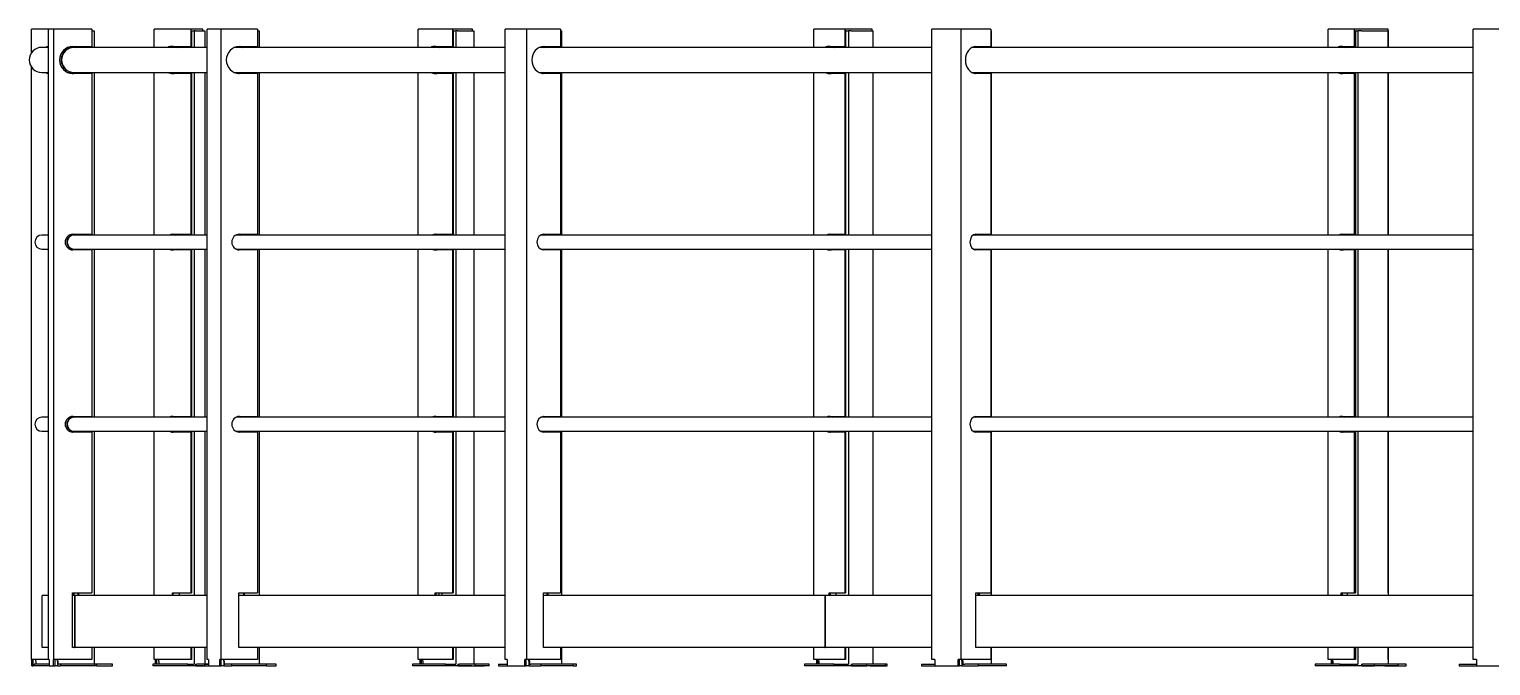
# Model space of a CAD drawing. Header units: millimetres. Extents: x 0 to 59400, y 0 to 42000.
# Drawn here: x 23939 to 26748, y 38547 to 39770 of the extents above; entities that cross this region are included whole.
import ezdxf

# ---------------------------------------------------------------- set-up
doc = ezdxf.new("R2010")
doc.units = ezdxf.units.MM
doc.header["$LTSCALE"] = 100
doc.layers.add('Visible', color=7, linetype='Continuous', lineweight=25)

msp = doc.modelspace()

# ---------------------------------------------------------------- linework, layer by layer
at = {"layer": 'Visible'}
for p, q in [((23975.88, 39770.38), (23942.98, 39770.38)), ((23942.98, 39725.08), (23942.98, 39770.38)), ((23986.31, 39770.38), (23975.88, 39770.38)), ((23975.88, 38559.38), (23975.88, 39770.38)), ((24058.82, 39770.38), (23986.31, 39770.38)), ((23986.31, 38559.38), (23986.31, 39770.38)), ((24058.82, 39770.38), (24058.82, 39737.38)), ((24058.82, 39767.38), (24063.21, 39767.38)), ((24063.21, 39767.38), (24063.21, 39735.53)), ((24249.59, 39770.38), (24178.96, 39770.38)), ((24178.96, 39735.53), (24178.96, 39770.38)), ((24272.36, 39770.38), (24249.59, 39770.38)), ((24249.59, 39770.38), (24249.59, 39737.38)), ((24250.35, 39767.38), (24250.35, 39737.38)), ((24250.85, 39767.38), (24250.35, 39767.38)), ((24250.85, 39767.38), (24255.69, 39767.38)), ((24255.69, 39767.38), (24255.69, 39735.53)), ((24257.97, 39767.38), (24255.69, 39767.38)), ((24257.97, 39767.38), (24273.66, 39767.38)), ((24272.36, 39767.38), (24272.36, 39770.38)), ((24273.66, 39767.38), (24275.93, 39767.38)), ((24275.93, 39767.38), (24275.93, 39735.53)), ((24307.48, 39770.38), (24280.69, 39770.38)), ((24280.69, 38559.38), (24280.69, 39770.38)), ((24377.17, 39770.38), (24307.48, 39770.38)), ((24307.48, 38559.38), (24307.48, 39770.38)), ((24377.17, 39770.38), (24377.17, 39737.38)), ((24377.17, 39767.38), (24380.46, 39767.38)), ((24380.46, 39767.38), (24380.46, 39735.53)), ((24752.12, 39770.38), (24686.13, 39770.38)), ((24686.13, 39735.53), (24686.13, 39770.38)), ((24790.61, 39770.38), (24752.12, 39770.38)), ((24752.12, 39770.38), (24752.12, 39737.38)), ((24753.4, 39767.38), (24753.4, 39737.38)), ((24754.26, 39767.38), (24753.4, 39767.38)), ((24754.26, 39767.38), (24758.78, 39767.38)), ((24758.78, 39767.38), (24758.78, 39735.53)), ((24762.63, 39767.38), (24758.78, 39767.38)), ((24762.63, 39767.38), (24789.14, 39767.38)), ((24789.14, 39767.38), (24792.99, 39767.38)), ((24790.61, 39767.38), (24790.61, 39770.38)), ((24792.99, 39767.38), (24792.99, 39735.53)), ((24895.39, 39770.38), (24853.17, 39770.38)), ((24853.17, 38559.38), (24853.17, 39770.38)), ((24959.86, 39770.38), (24895.39, 39770.38)), ((24895.39, 38559.38), (24895.39, 39770.38)), ((24959.86, 39770.38), (24959.86, 39737.38)), ((24959.86, 39767.38), (24961.93, 39767.38)), ((24961.93, 39767.38), (24961.93, 39735.53)), ((25506.06, 39770.38), (25446.98, 39770.38)), ((25446.98, 39735.53), (25446.98, 39770.38)), ((25558.93, 39770.38), (25506.06, 39770.38)), ((25506.06, 39770.38), (25506.06, 39737.38)), ((25507.82, 39767.38), (25507.82, 39737.38)), ((25509, 39767.38), (25507.82, 39767.38)), ((25509, 39767.38), (25513.04, 39767.38)), ((25513.04, 39767.38), (25513.04, 39735.53)), ((25518.33, 39767.38), (25513.04, 39767.38)), ((25518.33, 39767.38), (25554.75, 39767.38)), ((25554.75, 39767.38), (25560.04, 39767.38)), ((25558.93, 39767.38), (25558.93, 39770.38)), ((25560.04, 39767.38), (25560.04, 39735.53)), ((25729.76, 39770.38), (25673.57, 39770.38)), ((25673.57, 38559.38), (25673.57, 39770.38)), ((25786.79, 39770.38), (25729.76, 39770.38)), ((25729.76, 38559.38), (25729.76, 39770.38)), ((25786.79, 39770.38), (25786.79, 39737.38)), ((25786.79, 39767.38), (25787.57, 39767.38)), ((25787.57, 39767.38), (25787.57, 39735.53)), ((26485.38, 39770.38), (26435.26, 39770.38)), ((26435.26, 39735.53), (26435.26, 39770.38)), ((26550.81, 39770.38), (26485.38, 39770.38)), ((26485.38, 39770.38), (26485.38, 39737.38)), ((26487.56, 39767.38), (26487.56, 39737.38)), ((26489.02, 39767.38), (26487.56, 39767.38)), ((26489.02, 39767.38), (26492.45, 39767.38)), ((26492.45, 39767.38), (26492.45, 39735.53)), ((26498.99, 39767.38), (26492.45, 39767.38)), ((26498.99, 39767.38), (26544.07, 39767.38)), ((26544.07, 39767.38), (26550.61, 39767.38)), ((26550.61, 39767.38), (26550.61, 39735.53)), ((26550.81, 39737.38), (26550.81, 39770.38)), ((26781.81, 39770.38), (26713.58, 39770.38)), ((26713.58, 38559.38), (26713.58, 39770.38)), ((23975.88, 39735.53), (23962.87, 39735.53)), ((24024.12, 39735.53), (24013, 39735.53)), ((24020.83, 39735.53), (24018.27, 39737.02)), ((24018.54, 39737.06), (24021.17, 39735.53)), ((24022.57, 39737.38), (24058.82, 39737.38)), ((24280.69, 39735.53), (24024.98, 39735.53)), ((24029.76, 39735.53), (24026.57, 39737.38)), ((24026.92, 39737.38), (24030.1, 39735.53)), ((24214.28, 39737.38), (24249.59, 39737.38)), ((24220.35, 39737.38), (24223.45, 39735.53)), ((24249.59, 39737.38), (24250.35, 39737.38)), ((24853.17, 39735.53), (24333.13, 39735.53)), ((24342.33, 39737.38), (24377.17, 39737.38)), ((24347.74, 39735.53), (24344.69, 39737.38)), ((24345.58, 39737.38), (24348.64, 39735.53)), ((24719.13, 39737.38), (24752.12, 39737.38)), ((24725.76, 39737.38), (24728.65, 39735.53)), ((24726.05, 39737.19), (24726.05, 39735.53)), ((24752.12, 39737.38), (24753.4, 39737.38)), ((25673.57, 39735.53), (24919.12, 39735.53)), ((24923.16, 39735.53), (24923.16, 39736.88)), ((24927.63, 39737.38), (24959.86, 39737.38)), ((24931.09, 39735.53), (24928.26, 39737.38)), ((24929.67, 39737.38), (24932.5, 39735.53)), ((25476.52, 39737.38), (25506.06, 39737.38)), ((25483.48, 39737.38), (25486.07, 39735.53)), ((25506.06, 39737.38), (25507.82, 39737.38)), ((26713.58, 39735.53), (25750.75, 39735.53)), ((25759.66, 39735.53), (25757.21, 39737.34)), ((25758.28, 39737.38), (25786.79, 39737.38)), ((25759.03, 39737.38), (25761.54, 39735.53)), ((26460.32, 39737.38), (26485.38, 39737.38)), ((26467.37, 39737.38), (26469.57, 39735.53)), ((26485.38, 39737.38), (26487.56, 39737.38)), ((26550.61, 39737.38), (26550.81, 39737.38)), ((23942.98, 38559.38), (23942.98, 39697.68)), ((23962.87, 39687.23), (23975.88, 39687.23)), ((24013, 39687.23), (24024.12, 39687.23)), ((24058.82, 39685.38), (24022.57, 39685.38)), ((24024.98, 39687.23), (24280.69, 39687.23)), ((24058.82, 39685.38), (24058.82, 39376.38)), ((24063.21, 39687.23), (24063.21, 39374.83)), ((24178.96, 39374.83), (24178.96, 39687.23)), ((24207.45, 39687.23), (24207.45, 39686.59)), ((24249.59, 39685.38), (24214.28, 39685.38)), ((24249.59, 39685.38), (24249.59, 39376.38)), ((24250.35, 39685.38), (24249.59, 39685.38)), ((24250.35, 39685.38), (24250.35, 39376.38)), ((24255.69, 39687.23), (24255.69, 39374.83)), ((24275.93, 39687.23), (24275.93, 39374.83)), ((24333.13, 39687.23), (24853.17, 39687.23)), ((24377.17, 39685.38), (24342.33, 39685.38)), ((24377.17, 39685.38), (24377.17, 39376.38)), ((24380.46, 39687.23), (24380.46, 39374.83)), ((24686.13, 39374.83), (24686.13, 39687.23)), ((24752.12, 39685.38), (24719.13, 39685.38)), ((24726.05, 39687.23), (24726.05, 39686.42)), ((24752.12, 39685.38), (24752.12, 39376.38)), ((24753.4, 39685.38), (24752.12, 39685.38)), ((24753.4, 39685.38), (24753.4, 39376.38)), ((24758.78, 39687.23), (24758.78, 39374.83)), ((24792.99, 39687.23), (24792.99, 39374.83)), ((24919.12, 39687.23), (25673.57, 39687.23)), ((24923.16, 39685.88), (24923.16, 39687.23)), ((24959.86, 39685.38), (24927.63, 39685.38)), ((24959.86, 39685.38), (24959.86, 39376.38)), ((24961.93, 39687.23), (24961.93, 39374.83)), ((25446.98, 39374.83), (25446.98, 39687.23)), ((25506.06, 39685.38), (25476.52, 39685.38)), ((25506.06, 39685.38), (25506.06, 39376.38)), ((25507.82, 39685.38), (25506.06, 39685.38)), ((25507.82, 39685.38), (25507.82, 39376.38)), ((25513.04, 39687.23), (25513.04, 39374.83)), ((25560.04, 39687.23), (25560.04, 39374.83)), ((25750.75, 39687.23), (26713.58, 39687.23)), ((25786.79, 39685.38), (25758.28, 39685.38)), ((25786.79, 39685.38), (25786.79, 39376.38)), ((25787.57, 39687.23), (25787.57, 39374.83)), ((26435.26, 39374.83), (26435.26, 39687.23)), ((26485.38, 39685.38), (26460.32, 39685.38)), ((26485.38, 39685.38), (26485.38, 39376.38)), ((26487.56, 39685.38), (26485.38, 39685.38)), ((26487.56, 39685.38), (26487.56, 39376.38)), ((26492.45, 39687.23), (26492.45, 39374.83)), ((26550.61, 39687.23), (26550.61, 39374.83)), ((26550.81, 39685.38), (26550.61, 39685.38)), ((26550.81, 39376.38), (26550.81, 39685.38)), ((23975.88, 39374.83), (23962.87, 39374.83)), ((24024.12, 39374.83), (24015.97, 39374.83)), ((24017.38, 39374.83), (24016.76, 39375.19)), ((24016.96, 39375.28), (24017.73, 39374.83)), ((24022.57, 39376.38), (24058.82, 39376.38)), ((24026.31, 39374.83), (24023.65, 39376.38)), ((24023.99, 39376.38), (24026.66, 39374.83)), ((24280.69, 39374.83), (24024.98, 39374.83)), ((24214.28, 39376.38), (24249.59, 39376.38)), ((24217.5, 39376.38), (24220.09, 39374.83)), ((24249.59, 39376.38), (24250.35, 39376.38)), ((24853.17, 39374.83), (24335.99, 39374.83)), ((24344.44, 39374.83), (24341.88, 39376.37)), ((24342.33, 39376.38), (24377.17, 39376.38)), ((24342.77, 39376.38), (24345.33, 39374.83)), ((24719.13, 39376.38), (24752.12, 39376.38)), ((24723.09, 39376.38), (24725.52, 39374.83)), ((24752.12, 39376.38), (24753.4, 39376.38)), ((25673.57, 39374.83), (24921.76, 39374.83)), ((24923.16, 39374.83), (24923.16, 39375.5)), ((24928.03, 39374.83), (24925.86, 39376.25)), ((24927.08, 39376.37), (24929.44, 39374.83)), ((24927.63, 39376.38), (24959.86, 39376.38)), ((25476.52, 39376.38), (25506.06, 39376.38)), ((25481.09, 39376.38), (25483.26, 39374.83)), ((25506.06, 39376.38), (25507.82, 39376.38)), ((26713.58, 39374.83), (25753.09, 39374.83)), ((25756.96, 39374.83), (25755.46, 39375.94)), ((25756.88, 39376.27), (25758.83, 39374.83)), ((25758.28, 39376.38), (25786.79, 39376.38)), ((26460.32, 39376.38), (26485.38, 39376.38)), ((26465.34, 39376.38), (26467.18, 39374.83)), ((26485.38, 39376.38), (26487.56, 39376.38)), ((26550.61, 39376.38), (26550.81, 39376.38)), ((23962.87, 39347.93), (23975.88, 39347.93)), ((24015.97, 39347.93), (24024.12, 39347.93)), ((24058.82, 39346.38), (24022.57, 39346.38)), ((24024.98, 39347.93), (24280.69, 39347.93)), ((24058.82, 39346.38), (24058.82, 39026.38)), ((24063.21, 39347.93), (24063.21, 39024.83)), ((24178.96, 39024.83), (24178.96, 39347.93)), ((24249.59, 39346.38), (24214.28, 39346.38)), ((24249.59, 39346.38), (24249.59, 39026.38)), ((24250.35, 39346.38), (24249.59, 39346.38)), ((24250.35, 39346.38), (24250.35, 39026.38)), ((24255.69, 39347.93), (24255.69, 39024.83)), ((24275.93, 39347.93), (24275.93, 39024.83)), ((24335.99, 39347.93), (24853.17, 39347.93)), ((24377.17, 39346.38), (24342.33, 39346.38)), ((24377.17, 39346.38), (24377.17, 39026.38)), ((24380.46, 39347.93), (24380.46, 39024.83)), ((24686.13, 39024.83), (24686.13, 39347.93)), ((24752.12, 39346.38), (24719.13, 39346.38)), ((24752.12, 39346.38), (24752.12, 39026.38)), ((24753.4, 39346.38), (24752.12, 39346.38)), ((24753.4, 39346.38), (24753.4, 39026.38)), ((24758.78, 39347.93), (24758.78, 39024.83)), ((24792.99, 39347.93), (24792.99, 39024.83)), ((24921.76, 39347.93), (25673.57, 39347.93)), ((24923.16, 39347.26), (24923.16, 39347.93)), ((24959.86, 39346.38), (24927.63, 39346.38)), ((24959.86, 39346.38), (24959.86, 39026.38)), ((24961.93, 39347.93), (24961.93, 39024.83)), ((25446.98, 39024.83), (25446.98, 39347.93)), ((25506.06, 39346.38), (25476.52, 39346.38)), ((25506.06, 39346.38), (25506.06, 39026.38)), ((25507.82, 39346.38), (25506.06, 39346.38)), ((25507.82, 39346.38), (25507.82, 39026.38)), ((25513.04, 39347.93), (25513.04, 39024.83)), ((25560.04, 39347.93), (25560.04, 39024.83)), ((25753.09, 39347.93), (26713.58, 39347.93)), ((25786.79, 39346.38), (25758.28, 39346.38)), ((25786.79, 39346.38), (25786.79, 39026.38)), ((25787.57, 39347.93), (25787.57, 39024.83)), ((26435.26, 39024.83), (26435.26, 39347.93)), ((26485.38, 39346.38), (26460.32, 39346.38)), ((26485.38, 39346.38), (26485.38, 39026.38)), ((26487.56, 39346.38), (26485.38, 39346.38)), ((26487.56, 39346.38), (26487.56, 39026.38)), ((26492.45, 39347.93), (26492.45, 39024.83)), ((26550.61, 39347.93), (26550.61, 39024.83)), ((26550.81, 39346.38), (26550.61, 39346.38)), ((26550.81, 39026.38), (26550.81, 39346.38)), ((23975.88, 39024.83), (23962.87, 39024.83)), ((24024.12, 39024.83), (24015.97, 39024.83)), ((24017.38, 39024.83), (24016.76, 39025.19)), ((24016.96, 39025.28), (24017.73, 39024.83)), ((24022.57, 39026.38), (24058.82, 39026.38)), ((24026.31, 39024.83), (24023.65, 39026.38)), ((24023.99, 39026.38), (24026.66, 39024.83)), ((24280.69, 39024.83), (24024.98, 39024.83)), ((24214.28, 39026.38), (24249.59, 39026.38)), ((24217.5, 39026.38), (24220.09, 39024.83)), ((24249.59, 39026.38), (24250.35, 39026.38)), ((24853.17, 39024.83), (24335.99, 39024.83)), ((24344.44, 39024.83), (24341.88, 39026.37)), ((24342.33, 39026.38), (24377.17, 39026.38)), ((24342.77, 39026.38), (24345.33, 39024.83)), ((24719.13, 39026.38), (24752.12, 39026.38)), ((24723.09, 39026.38), (24725.52, 39024.83)), ((24752.12, 39026.38), (24753.4, 39026.38)), ((25673.57, 39024.83), (24921.76, 39024.83)), ((24923.16, 39024.83), (24923.16, 39025.5)), ((24928.03, 39024.83), (24925.86, 39026.25)), ((24927.08, 39026.37), (24929.44, 39024.83)), ((24927.63, 39026.38), (24959.86, 39026.38)), ((25476.52, 39026.38), (25506.06, 39026.38)), ((25481.09, 39026.38), (25483.26, 39024.83)), ((25506.06, 39026.38), (25507.82, 39026.38)), ((26713.58, 39024.83), (25753.09, 39024.83)), ((25756.96, 39024.83), (25755.46, 39025.94)), ((25756.88, 39026.27), (25758.83, 39024.83)), ((25758.28, 39026.38), (25786.79, 39026.38)), ((26460.32, 39026.38), (26485.38, 39026.38)), ((26465.34, 39026.38), (26467.18, 39024.83)), ((26485.38, 39026.38), (26487.56, 39026.38)), ((26550.61, 39026.38), (26550.81, 39026.38)), ((23962.87, 38997.93), (23975.88, 38997.93)), ((24015.97, 38997.93), (24024.12, 38997.93)), ((24058.82, 38996.38), (24022.57, 38996.38)), ((24024.98, 38997.93), (24280.69, 38997.93)), ((24058.82, 38996.38), (24058.82, 38687.38)), ((24063.21, 38997.93), (24063.21, 38682.38)), ((24178.96, 38682.38), (24178.96, 38997.93)), ((24249.59, 38996.38), (24214.28, 38996.38)), ((24249.59, 38996.38), (24249.59, 38687.38)), ((24250.35, 38996.38), (24249.59, 38996.38)), ((24250.35, 38996.38), (24250.35, 38687.38)), ((24255.69, 38997.93), (24255.69, 38682.38)), ((24275.93, 38997.93), (24275.93, 38682.38)), ((24335.99, 38997.93), (24853.17, 38997.93)), ((24377.17, 38996.38), (24342.33, 38996.38)), ((24377.17, 38996.38), (24377.17, 38687.38)), ((24380.46, 38997.93), (24380.46, 38682.38)), ((24686.13, 38682.38), (24686.13, 38997.93)), ((24752.12, 38996.38), (24719.13, 38996.38)), ((24752.12, 38996.38), (24752.12, 38687.38)), ((24753.4, 38996.38), (24752.12, 38996.38)), ((24753.4, 38996.38), (24753.4, 38687.38)), ((24758.78, 38997.93), (24758.78, 38682.38)), ((24792.99, 38997.93), (24792.99, 38682.38)), ((24921.76, 38997.93), (25673.57, 38997.93)), ((24923.16, 38997.26), (24923.16, 38997.93)), ((24959.86, 38996.38), (24927.63, 38996.38)), ((24959.86, 38996.38), (24959.86, 38687.38)), ((24961.93, 38997.93), (24961.93, 38682.38)), ((25446.98, 38682.38), (25446.98, 38997.93)), ((25506.06, 38996.38), (25476.52, 38996.38)), ((25506.06, 38996.38), (25506.06, 38687.38)), ((25507.82, 38996.38), (25506.06, 38996.38)), ((25507.82, 38996.38), (25507.82, 38687.38)), ((25513.04, 38997.93), (25513.04, 38682.38)), ((25560.04, 38997.93), (25560.04, 38682.38)), ((25753.09, 38997.93), (26713.58, 38997.93)), ((25786.79, 38996.38), (25758.28, 38996.38)), ((25786.79, 38996.38), (25786.79, 38687.38)), ((25787.57, 38997.93), (25787.57, 38682.38)), ((26435.26, 38682.38), (26435.26, 38997.93)), ((26485.38, 38996.38), (26460.32, 38996.38)), ((26485.38, 38996.38), (26485.38, 38687.38)), ((26487.56, 38996.38), (26485.38, 38996.38)), ((26487.56, 38996.38), (26487.56, 38687.38)), ((26492.45, 38997.93), (26492.45, 38682.38)), ((26550.61, 38997.93), (26550.61, 38682.38)), ((26550.81, 38996.38), (26550.61, 38996.38)), ((26550.81, 38687.38), (26550.81, 38996.38)), ((23975.88, 38682.38), (23963.37, 38682.38)), ((23963.37, 38582.38), (23963.37, 38682.38)), ((24022.07, 38582.38), (24022.07, 38687.38)), ((24022.07, 38687.38), (24058.82, 38687.38)), ((24026.02, 38682.38), (24022.07, 38682.38)), ((24024.13, 38682.38), (24024.13, 38687.38)), ((24024.48, 38687.38), (24024.48, 38682.38)), ((24026.02, 38682.38), (24026.02, 38582.38)), ((24026.18, 38682.38), (24026.02, 38682.38)), ((24026.18, 38682.38), (24026.18, 38582.38)), ((24280.69, 38682.38), (24026.18, 38682.38)), ((24033.06, 38682.38), (24033.06, 38687.38)), ((24033.41, 38687.38), (24033.41, 38682.38)), ((24213.79, 38682.38), (24213.79, 38687.38)), ((24213.79, 38687.38), (24249.59, 38687.38)), ((24214.55, 38687.38), (24214.55, 38682.38)), ((24226.67, 38687.38), (24226.67, 38682.38)), ((24249.59, 38687.38), (24250.35, 38687.38)), ((24341.85, 38582.38), (24341.85, 38687.38)), ((24341.85, 38687.38), (24377.17, 38687.38)), ((24853.17, 38682.38), (24341.85, 38682.38)), ((24350.92, 38682.38), (24350.92, 38687.38)), ((24351.82, 38687.38), (24351.82, 38682.38)), ((24718.68, 38682.38), (24718.68, 38687.38)), ((24718.68, 38687.38), (24752.12, 38687.38)), ((24719.96, 38687.38), (24719.96, 38682.38)), ((24726.05, 38687.38), (24726.05, 38682.38)), ((24731.66, 38687.38), (24731.66, 38682.38)), ((24752.12, 38687.38), (24753.4, 38687.38)), ((24927.19, 38582.38), (24927.19, 38687.38)), ((24927.19, 38687.38), (24959.86, 38687.38)), ((25467.86, 38682.38), (24927.19, 38682.38)), ((24934.03, 38682.38), (24934.03, 38687.38)), ((24935.44, 38687.38), (24935.44, 38682.38)), ((25467.86, 38682.38), (25467.86, 38582.38)), ((25468.61, 38682.38), (25467.86, 38682.38)), ((25468.61, 38682.38), (25468.61, 38582.38)), ((25673.57, 38682.38), (25468.61, 38682.38)), ((25476.12, 38682.38), (25476.12, 38687.38)), ((25476.12, 38687.38), (25506.06, 38687.38)), ((25477.88, 38687.38), (25477.88, 38682.38)), ((25488.76, 38687.38), (25488.76, 38682.38)), ((25506.06, 38687.38), (25507.82, 38687.38)), ((25757.89, 38582.38), (25757.89, 38687.38)), ((25757.89, 38687.38), (25786.79, 38687.38)), ((26713.58, 38682.38), (25757.89, 38682.38)), ((25762.26, 38682.38), (25762.26, 38687.38)), ((25764.14, 38687.38), (25764.14, 38682.38)), ((26459.98, 38682.38), (26459.98, 38687.38)), ((26459.98, 38687.38), (26485.38, 38687.38)), ((26462.16, 38687.38), (26462.16, 38682.38)), ((26471.85, 38687.38), (26471.85, 38682.38)), ((26485.38, 38687.38), (26487.56, 38687.38)), ((26550.61, 38687.38), (26550.81, 38687.38)), ((23975.88, 38582.38), (23963.37, 38582.38)), ((24023.19, 38582.38), (24022.07, 38582.38)), ((24026.02, 38582.38), (24023.19, 38582.38)), ((24026.02, 38582.38), (24026.18, 38582.38)), ((24280.69, 38582.38), (24026.18, 38582.38)), ((24058.82, 38582.38), (24058.82, 38559.38)), ((24063.21, 38582.38), (24063.21, 38550.38)), ((24178.96, 38559.38), (24178.96, 38582.38)), ((24249.59, 38582.38), (24249.59, 38559.38)), ((24250.35, 38582.38), (24250.35, 38559.38)), ((24255.69, 38582.38), (24255.69, 38550.38)), ((24275.93, 38582.38), (24275.93, 38550.39)), ((24342.92, 38582.38), (24341.85, 38582.38)), ((24853.17, 38582.38), (24342.92, 38582.38)), ((24377.17, 38582.38), (24377.17, 38559.38)), ((24380.46, 38582.38), (24380.46, 38550.38)), ((24686.13, 38559.38), (24686.13, 38582.38)), ((24752.12, 38582.38), (24752.12, 38559.38)), ((24753.4, 38582.38), (24753.4, 38559.38)), ((24758.78, 38582.38), (24758.78, 38550.38)), ((24792.99, 38582.38), (24792.99, 38550.39)), ((24928.18, 38582.38), (24927.19, 38582.38)), ((25467.86, 38582.38), (24928.18, 38582.38)), ((24959.86, 38582.38), (24959.86, 38559.38)), ((24961.93, 38582.38), (24961.93, 38550.38)), ((25446.98, 38559.38), (25446.98, 38582.38)), ((25467.86, 38582.38), (25468.61, 38582.38)), ((25673.57, 38582.38), (25468.61, 38582.38)), ((25506.06, 38582.38), (25506.06, 38559.38)), ((25507.82, 38582.38), (25507.82, 38559.38)), ((25513.04, 38582.38), (25513.04, 38550.38)), ((25560.04, 38582.38), (25560.04, 38550.39)), ((25758.76, 38582.38), (25757.89, 38582.38)), ((26713.58, 38582.38), (25758.76, 38582.38)), ((25786.79, 38582.38), (25786.79, 38559.38)), ((25787.57, 38582.38), (25787.57, 38550.38)), ((26435.26, 38559.38), (26435.26, 38582.38)), ((26485.38, 38582.38), (26485.38, 38559.38)), ((26487.56, 38582.38), (26487.56, 38559.38)), ((26492.45, 38582.38), (26492.45, 38550.38)), ((26550.61, 38582.38), (26550.61, 38550.39)), ((26550.81, 38559.38), (26550.81, 38582.38)), ((23951.96, 38559.38), (23942.98, 38559.38)), ((23943.61, 38547.38), (23943.61, 38559.38)), ((23943.61, 38547.38), (23946.6, 38547.38)), ((23946.6, 38547.38), (23946.6, 38559.38)), ((23948.03, 38547.38), (23946.6, 38547.38)), ((23976.92, 38550.38), (23948.03, 38550.38)), ((23948.03, 38550.38), (23948.03, 38547.38)), ((23976.92, 38547.38), (23948.03, 38547.38)), ((23951.31, 38556.38), (23951.31, 38559.38)), ((23951.31, 38556.38), (23951.31, 38550.38)), ((23975.88, 38559.38), (23951.96, 38559.38)), ((23976.92, 38559.38), (23975.88, 38559.38)), ((23976.92, 38559.38), (23976.92, 38547.38)), ((23976.92, 38547.38), (23985.27, 38547.38)), ((23986.31, 38559.38), (23985.27, 38559.38)), ((23985.27, 38547.38), (23985.27, 38559.38)), ((23985.27, 38547.38), (23988.25, 38547.38)), ((23995.25, 38559.38), (23986.31, 38559.38)), ((23988.25, 38547.38), (23988.25, 38559.38)), ((23993.33, 38547.38), (23988.25, 38547.38)), ((23993.33, 38556.38), (23993.33, 38559.38)), ((23993.33, 38556.38), (23993.33, 38547.38)), ((23993.33, 38547.38), (23994.38, 38547.38)), ((23993.68, 38556.38), (23993.68, 38559.38)), ((23993.68, 38556.38), (23993.68, 38550.38)), ((23993.68, 38550.38), (23994.38, 38550.38)), ((23999.13, 38550.38), (23994.38, 38550.38)), ((23994.38, 38547.38), (23999.13, 38547.38)), ((24058.82, 38559.38), (23995.25, 38559.38)), ((24068.66, 38550.38), (23999.13, 38550.38)), ((23999.13, 38550.38), (23999.13, 38547.38)), ((24068.66, 38547.38), (23999.13, 38547.38)), ((24063.21, 38550.39), (24065.14, 38550.39)), ((24098.92, 38550.39), (24065.14, 38550.39)), ((24068.66, 38547.38), (24068.66, 38550.38)), ((24068.66, 38547.39), (24098.92, 38547.39)), ((24098.92, 38547.39), (24098.92, 38550.39)), ((24243.8, 38550.38), (24176.08, 38550.38)), ((24176.08, 38550.38), (24176.08, 38547.38)), ((24243.8, 38547.38), (24176.08, 38547.38)), ((24187.67, 38559.38), (24178.96, 38559.38)), ((24181.24, 38550.38), (24181.24, 38559.38)), ((24184.14, 38550.38), (24184.14, 38559.38)), ((24249.59, 38559.38), (24187.67, 38559.38)), ((24187.97, 38556.38), (24187.97, 38559.38)), ((24187.97, 38556.38), (24187.97, 38550.38)), ((24243.8, 38550.38), (24255.69, 38550.38)), ((24243.8, 38547.38), (24243.8, 38550.38)), ((24257.97, 38547.38), (24243.8, 38547.38)), ((24250.35, 38559.38), (24249.59, 38559.38)), ((24257.97, 38550.39), (24257.97, 38547.39)), ((24257.97, 38550.39), (24260.87, 38550.39)), ((24257.97, 38547.39), (24257.97, 38547.38)), ((24257.97, 38547.39), (24260.87, 38547.39)), ((24270.75, 38547.38), (24257.97, 38547.38)), ((24283.37, 38550.39), (24260.87, 38550.39)), ((24260.87, 38547.39), (24275.82, 38547.39)), ((24270.75, 38547.39), (24270.75, 38547.38)), ((24273.66, 38547.38), (24270.75, 38547.38)), ((24273.66, 38547.39), (24273.66, 38547.38)), ((24273.66, 38547.38), (24275.82, 38547.38)), ((24275.82, 38550.38), (24283.37, 38550.38)), ((24275.82, 38550.38), (24275.82, 38547.38)), ((24275.82, 38547.38), (24283.37, 38547.38)), ((24283.37, 38559.38), (24280.69, 38559.38)), ((24283.37, 38559.38), (24283.37, 38547.38)), ((24283.37, 38547.38), (24304.8, 38547.38)), ((24307.48, 38559.38), (24304.8, 38559.38)), ((24304.8, 38547.38), (24304.8, 38559.38)), ((24304.8, 38547.38), (24307.67, 38547.38)), ((24316.07, 38559.38), (24307.48, 38559.38)), ((24307.67, 38547.38), (24307.67, 38559.38)), ((24312.74, 38547.38), (24307.67, 38547.38)), ((24312.74, 38556.38), (24312.74, 38559.38)), ((24312.74, 38556.38), (24312.74, 38547.38)), ((24312.74, 38547.38), (24315.42, 38547.38)), ((24313.63, 38556.38), (24313.63, 38559.38)), ((24313.63, 38556.38), (24313.63, 38550.38)), ((24313.63, 38550.38), (24315.42, 38550.38)), ((24327.62, 38550.38), (24315.42, 38550.38)), ((24315.42, 38547.38), (24327.62, 38547.38)), ((24377.17, 38559.38), (24316.07, 38559.38)), ((24394.45, 38550.38), (24327.62, 38550.38)), ((24327.62, 38550.38), (24327.62, 38547.38)), ((24394.45, 38547.38), (24327.62, 38547.38)), ((24380.46, 38550.39), (24380.64, 38550.39)), ((24413.1, 38550.39), (24380.64, 38550.39)), ((24394.45, 38547.38), (24394.45, 38550.38)), ((24394.45, 38547.39), (24413.1, 38547.39)), ((24413.1, 38547.39), (24413.1, 38550.39)), ((24738.68, 38550.38), (24675.4, 38550.38)), ((24675.4, 38550.38), (24675.4, 38547.38)), ((24738.68, 38547.38), (24675.4, 38547.38)), ((24694.27, 38559.38), (24686.13, 38559.38)), ((24689.98, 38550.38), (24689.98, 38559.38)), ((24692.69, 38550.38), (24692.69, 38559.38)), ((24752.12, 38559.38), (24694.27, 38559.38)), ((24695.5, 38556.38), (24695.5, 38559.38)), ((24695.5, 38556.38), (24695.5, 38550.38)), ((24738.68, 38550.38), (24758.78, 38550.38)), ((24738.68, 38547.38), (24738.68, 38550.38)), ((24762.63, 38547.38), (24738.68, 38547.38)), ((24753.4, 38559.38), (24752.12, 38559.38)), ((24762.63, 38550.39), (24762.63, 38547.39)), ((24762.63, 38550.39), (24765.34, 38550.39)), ((24762.63, 38547.39), (24762.63, 38547.38)), ((24762.63, 38547.39), (24765.34, 38547.39)), ((24786.43, 38547.38), (24762.63, 38547.38)), ((24796.07, 38550.39), (24765.34, 38550.39)), ((24765.34, 38547.39), (24796.07, 38547.39)), ((24786.43, 38547.39), (24786.43, 38547.38)), ((24789.14, 38547.38), (24786.43, 38547.38)), ((24789.14, 38547.39), (24789.14, 38547.38)), ((24789.14, 38547.38), (24813.09, 38547.38)), ((24822.59, 38550.39), (24796.07, 38550.39)), ((24796.07, 38547.39), (24796.07, 38550.39)), ((24822.59, 38547.39), (24796.07, 38547.39)), ((24813.09, 38547.38), (24813.09, 38547.39)), ((24822.59, 38547.39), (24822.59, 38550.39)), ((24840.54, 38550.38), (24857.39, 38550.38)), ((24840.54, 38550.38), (24840.54, 38547.38)), ((24840.54, 38547.38), (24857.39, 38547.38)), ((24857.39, 38559.38), (24853.17, 38559.38)), ((24857.39, 38559.38), (24857.39, 38547.38)), ((24857.39, 38547.38), (24891.17, 38547.38)), ((24895.39, 38559.38), (24891.17, 38559.38)), ((24891.17, 38547.38), (24891.17, 38559.38)), ((24891.17, 38547.38), (24893.82, 38547.38)), ((24893.82, 38547.38), (24893.82, 38559.38)), ((24898.7, 38547.38), (24893.82, 38547.38)), ((24903.34, 38559.38), (24895.39, 38559.38)), ((24898.7, 38556.38), (24898.7, 38559.38)), ((24898.7, 38556.38), (24898.7, 38547.38)), ((24898.7, 38547.38), (24902.93, 38547.38)), ((24900.11, 38556.38), (24900.11, 38559.38)), ((24900.11, 38556.38), (24900.11, 38550.38)), ((24900.11, 38550.38), (24902.93, 38550.38)), ((24922.16, 38550.38), (24902.93, 38550.38)), ((24902.93, 38547.38), (24922.16, 38547.38)), ((24959.86, 38559.38), (24903.34, 38559.38)), ((24983.98, 38550.38), (24922.16, 38550.38)), ((24922.16, 38550.38), (24922.16, 38547.38)), ((24983.98, 38547.38), (24922.16, 38547.38)), ((24990.39, 38550.39), (24961.93, 38550.39)), ((24983.98, 38547.38), (24983.98, 38550.38)), ((24983.98, 38547.39), (24990.39, 38547.39)), ((24990.39, 38547.39), (24990.39, 38550.39)), ((25485.43, 38550.38), (25428.78, 38550.38)), ((25428.78, 38550.38), (25428.78, 38547.38)), ((25485.43, 38547.38), (25428.78, 38547.38)), ((25454.26, 38559.38), (25446.98, 38559.38)), ((25452.27, 38550.38), (25452.27, 38559.38)), ((25506.06, 38559.38), (25454.26, 38559.38)), ((25454.7, 38550.38), (25454.7, 38559.38)), ((25456.39, 38556.38), (25456.39, 38559.38)), ((25456.39, 38556.38), (25456.39, 38550.38)), ((25485.43, 38550.38), (25513.04, 38550.38)), ((25485.43, 38547.38), (25485.43, 38550.38)), ((25518.33, 38547.38), (25485.43, 38547.38)), ((25507.82, 38559.38), (25506.06, 38559.38)), ((25518.33, 38550.39), (25518.33, 38547.39)), ((25518.33, 38550.39), (25520.76, 38550.39)), ((25518.33, 38547.39), (25518.33, 38547.38)), ((25518.33, 38547.39), (25520.76, 38547.39)), ((25552.32, 38547.38), (25518.33, 38547.38)), ((25548.27, 38550.39), (25520.76, 38550.39)), ((25520.76, 38547.39), (25548.27, 38547.39)), ((25584.69, 38550.39), (25548.27, 38550.39)), ((25548.27, 38547.39), (25548.27, 38550.39)), ((25584.69, 38547.39), (25548.27, 38547.39)), ((25552.32, 38547.39), (25552.32, 38547.38)), ((25554.75, 38547.38), (25552.32, 38547.38)), ((25554.75, 38547.39), (25554.75, 38547.38)), ((25554.75, 38547.38), (25587.65, 38547.38)), ((25584.69, 38547.39), (25584.69, 38550.39)), ((25587.65, 38550.38), (25584.69, 38550.38)), ((25587.65, 38547.38), (25587.65, 38550.38)), ((25653.6, 38550.38), (25679.19, 38550.38)), ((25653.6, 38550.38), (25653.6, 38547.38)), ((25653.6, 38547.38), (25679.19, 38547.38)), ((25679.19, 38559.38), (25673.57, 38559.38)), ((25679.19, 38559.38), (25679.19, 38547.38)), ((25679.19, 38547.38), (25724.15, 38547.38)), ((25729.76, 38559.38), (25724.15, 38559.38)), ((25724.15, 38547.38), (25724.15, 38559.38)), ((25724.15, 38547.38), (25726.49, 38547.38)), ((25726.49, 38547.38), (25726.49, 38559.38)), ((25731.02, 38547.38), (25726.49, 38547.38)), ((25736.79, 38559.38), (25729.76, 38559.38)), ((25731.02, 38556.38), (25731.02, 38559.38)), ((25731.02, 38556.38), (25731.02, 38547.38)), ((25731.02, 38547.38), (25736.64, 38547.38)), ((25732.89, 38556.38), (25732.89, 38559.38)), ((25732.89, 38556.38), (25732.89, 38550.38)), ((25732.89, 38550.38), (25736.64, 38550.38)), ((25762.24, 38550.38), (25736.64, 38550.38)), ((25736.64, 38547.38), (25762.24, 38547.38)), ((25786.79, 38559.38), (25736.79, 38559.38)), ((25816.92, 38550.38), (25762.24, 38550.38)), ((25762.24, 38550.38), (25762.24, 38547.38)), ((25816.92, 38547.38), (25762.24, 38547.38)), ((25810.85, 38550.39), (25787.57, 38550.39)), ((25810.85, 38550.38), (25810.85, 38550.39)), ((25816.92, 38547.38), (25816.92, 38550.38)), ((26458.28, 38550.38), (26410.22, 38550.38)), ((26410.22, 38550.38), (26410.22, 38547.38)), ((26458.28, 38547.38), (26410.22, 38547.38)), ((26441.44, 38559.38), (26435.26, 38559.38)), ((26485.38, 38559.38), (26441.44, 38559.38)), ((26441.8, 38550.38), (26441.8, 38559.38)), ((26443.86, 38550.38), (26443.86, 38559.38)), ((26444.38, 38556.38), (26444.38, 38559.38)), ((26444.38, 38556.38), (26444.38, 38550.38)), ((26458.28, 38550.38), (26492.45, 38550.38)), ((26458.28, 38547.38), (26458.28, 38550.38)), ((26498.99, 38547.38), (26458.28, 38547.38)), ((26487.56, 38559.38), (26485.38, 38559.38)), ((26498.99, 38550.39), (26498.99, 38547.39)), ((26498.99, 38550.39), (26501.05, 38550.39)), ((26498.99, 38547.39), (26498.99, 38547.38)), ((26498.99, 38547.39), (26501.05, 38547.39)), ((26500.36, 38547.39), (26500.36, 38547.38)), ((26542.01, 38547.38), (26500.36, 38547.38)), ((26524.4, 38550.39), (26501.05, 38550.39)), ((26501.05, 38547.39), (26524.4, 38547.39)), ((26569.47, 38550.39), (26524.4, 38550.39)), ((26524.4, 38547.39), (26524.4, 38550.39)), ((26569.47, 38547.39), (26524.4, 38547.39)), ((26542.01, 38547.39), (26542.01, 38547.38)), ((26544.07, 38547.38), (26542.01, 38547.38)), ((26544.07, 38547.39), (26544.07, 38547.38)), ((26544.07, 38547.38), (26584.78, 38547.38)), ((26550.61, 38559.38), (26550.81, 38559.38)), ((26569.47, 38547.39), (26569.47, 38550.39)), ((26584.78, 38550.38), (26569.47, 38550.38)), ((26584.78, 38547.38), (26584.78, 38550.38)), ((26686.96, 38550.38), (26718.04, 38550.38)), ((26686.96, 38550.38), (26686.96, 38547.38)), ((26686.96, 38547.38), (26718.04, 38547.38)), ((26720.4, 38559.38), (26713.58, 38559.38)), ((26718.04, 38550.38), (26720.4, 38550.38)), ((26718.04, 38547.38), (26720.4, 38547.38)), ((26720.4, 38559.38), (26720.4, 38547.38)), ((26720.4, 38547.38), (26774.98, 38547.38))]:
    msp.add_line(p, q, dxfattribs=at)
for centre, radius in [((23962.87, 39711.38), 24.15), ((23962.87, 39361.38), 13.45), ((23962.87, 39011.38), 13.45)]:
    msp.add_arc(centre, radius, 90, 270, dxfattribs=at)
for centre, major_axis, ratio, start_param, end_param in [((23979.39, 39711.38), (0, 26), 0.9975652, 0.1357952, 0.3795103), ((23979.6, 39711.38), (0, 26), 0.9975652, 0.1439413, 0.3795103), ((23985.46, 39711.38), (0, 26), 0.9975652, 0.3782626, 0.3795103), ((24022.57, 39711.38), (0, -26), 0.9932528, 3.1415927, 6.2831853), ((24024.12, 39711.38), (0, -24.15), 0.9924149, 3.1235753, 6.3012026), ((24024.98, 39711.38), (0, -24.15), 0.992308, 3.1415927, 6.2831853), ((24214.28, 39711.38), (0, 26), 0.9674555, 0, 0.3795103), ((24215.04, 39711.38), (0, 26), 0.9674555, 0, 0.3795103), ((24342.33, 39711.38), (0, -26), 0.954667, 3.1415927, 6.2831853), ((24719.13, 39711.38), (0, 26), 0.9039624, 0, 0.3795103), ((24720.41, 39711.38), (0, 26), 0.9039624, 0, 0.3795103), ((24927.63, 39711.38), (0, -26), 0.8831392, 3.1415927, 6.2831853), ((25476.52, 39711.38), (0, 26), 0.8092771, 0, 0.3795103), ((25478.28, 39711.38), (0, 26), 0.8092771, 0, 0.3795103), ((25758.28, 39711.38), (0, -26), 0.7811376, 3.1415927, 6.2831853), ((26460.32, 39711.38), (0, 26), 0.6866666, 0, 0.3795103), ((26462.5, 39711.38), (0, 26), 0.6866666, 0, 0.3795103), ((23979.39, 39711.38), (0, -26), 0.9975652, 5.903675, 6.1473901), ((23979.6, 39711.38), (0, -26), 0.9975652, 5.903675, 6.139244), ((23983.11, 39711.38), (0, -26), 0.9975652, 5.903675, 6.000496), ((23983.32, 39711.38), (0, -26), 0.9975652, 5.903675, 5.9920857), ((23985.46, 39711.38), (0, -26), 0.9975652, 5.903675, 5.9049227), ((24010.72, 39711.38), (0, -26), 0.9932528, 0.2313729, 0.3795103), ((24011.07, 39711.38), (0, -26), 0.9932528, 0.2244581, 0.3795103), ((24019.65, 39711.38), (0, -26), 0.9932528, 0.0564541, 0.3795103), ((24020, 39711.38), (0, -26), 0.9932528, 0.0497086, 0.3795103), ((24214.28, 39711.38), (0, -26), 0.9674555, 5.903675, 6.2831853), ((24215.04, 39711.38), (0, -26), 0.9674555, 5.903675, 6.2831853), ((24213.61, 39711.38), (0, -26), 0.9674555, 0.0284056, 0.3795103), ((24338.04, 39711.38), (0, -26), 0.954667, 0.0865405, 0.3795103), ((24338.93, 39711.38), (0, -26), 0.954667, 0.0684969, 0.3795103), ((24719.13, 39711.38), (0, -26), 0.9039624, 5.903675, 6.2831853), ((24720.41, 39711.38), (0, -26), 0.9039624, 5.903675, 6.2831853), ((24720.74, 39711.38), (0, -26), 0.9039624, 5.903675, 6.2558911), ((24719.46, 39711.38), (0, -26), 0.9039624, 0.020269, 0.3795103), ((24922.11, 39711.38), (0, -26), 0.8831392, 0.1204736, 0.3795103), ((24923.52, 39711.38), (0, -26), 0.8831392, 0.0896572, 0.3795103), ((25476.52, 39711.38), (0, -26), 0.8092771, 5.903675, 6.2831853), ((25478.28, 39711.38), (0, -26), 0.8092771, 5.903675, 6.2831853), ((25479.6, 39711.38), (0, -26), 0.8092771, 5.903675, 6.2412961), ((25477.84, 39711.38), (0, -26), 0.8092771, 0.0105438, 0.3795103), ((25751.72, 39711.38), (0, -26), 0.7811376, 0.1621394, 0.3795103), ((25753.59, 39711.38), (0, -26), 0.7811376, 0.1155739, 0.3795103), ((26460.32, 39711.38), (0, -26), 0.6866666, 5.903675, 6.2831853), ((26462.5, 39711.38), (0, -26), 0.6866666, 5.903675, 6.2831853), ((26462.58, 39711.38), (0, -26), 0.6866666, 5.903675, 6.6626956), ((26464.76, 39711.38), (0, -26), 0.6866666, 5.903675, 6.2220685), ((23979.39, 39361.38), (0, 15), 0.9975652, 0.2368643, 0.4586146), ((23979.6, 39361.38), (0, 15), 0.9975652, 0.2512734, 0.4586146), ((24022.57, 39361.38), (0, -15), 0.9932528, 3.1415927, 6.2831853), ((24024.12, 39361.38), (0, -13.45), 0.9924149, 3.1092379, 6.31554), ((24024.98, 39361.38), (0, -13.45), 0.992308, 3.1415927, 6.2831853), ((24214.28, 39361.38), (0, 15), 0.9674555, 0, 0.4586146), ((24215.04, 39361.38), (0, 15), 0.9674555, 0, 0.4586146), ((24342.33, 39361.38), (0, -15), 0.954667, 3.1415927, 6.2831853), ((24719.13, 39361.38), (0, 15), 0.9039624, 0, 0.4586146), ((24720.41, 39361.38), (0, 15), 0.9039624, 0, 0.4586146), ((24927.63, 39361.38), (0, -15), 0.8831392, 3.1415927, 6.2831853), ((25476.52, 39361.38), (0, 15), 0.8092771, 0, 0.4586146), ((25478.28, 39361.38), (0, 15), 0.8092771, 0, 0.4586146), ((25758.28, 39361.38), (0, -15), 0.7811376, 3.1415927, 6.2831853), ((26460.32, 39361.38), (0, 15), 0.6866666, 0, 0.4586146), ((26462.5, 39361.38), (0, 15), 0.6866666, 0, 0.4586146), ((23979.39, 39361.38), (0, -15), 0.9975652, 5.8245707, 6.046321), ((23979.6, 39361.38), (0, -15), 0.9975652, 5.8245707, 6.031912), ((24010.72, 39361.38), (0, 15), 0.9932528, 3.5503591, 3.6002073), ((24011.07, 39361.38), (0, -15), 0.9932528, 0.396077, 0.4586146), ((24019.65, 39361.38), (0, -15), 0.9932528, 0.0979584, 0.4586146), ((24020, 39361.38), (0, -15), 0.9932528, 0.086233, 0.4586146), ((24214.28, 39361.38), (0, -15), 0.9674555, 5.8245707, 6.2831853), ((24215.04, 39361.38), (0, -15), 0.9674555, 5.8245707, 6.2831853), ((24213.61, 39361.38), (0, -15), 0.9674555, 0.0492497, 0.4586146), ((24338.04, 39361.38), (0, -15), 0.954667, 0.1503825, 0.4586146), ((24338.93, 39361.38), (0, -15), 0.954667, 0.1189153, 0.4586146), ((24719.13, 39361.38), (0, -15), 0.9039624, 5.8245707, 6.2831853), ((24720.41, 39361.38), (0, -15), 0.9039624, 5.8245707, 6.2831853), ((24720.74, 39361.38), (0, -15), 0.9039624, 5.8245707, 6.2358635), ((24719.46, 39361.38), (0, -15), 0.9039624, 0.0351378, 0.4586146), ((24922.11, 39361.38), (0, -15), 0.8831392, 0.2098531, 0.4586146), ((24923.52, 39361.38), (0, -15), 0.8831392, 0.1558275, 0.4586146), ((25476.52, 39361.38), (0, -15), 0.8092771, 5.8245707, 6.2831853), ((25478.28, 39361.38), (0, -15), 0.8092771, 5.8245707, 6.2831853), ((25479.6, 39361.38), (0, -15), 0.8092771, 5.8245707, 6.2105348), ((25477.84, 39361.38), (0, -15), 0.8092771, 0.0182766, 0.4586146), ((25751.72, 39361.38), (0, -15), 0.7811376, 0.2835981, 0.4586146), ((25753.59, 39361.38), (0, -15), 0.7811376, 0.2012379, 0.4586146), ((26460.32, 39361.38), (0, -15), 0.6866666, 5.8245707, 6.2831853), ((26462.5, 39361.38), (0, -15), 0.6866666, 5.8245707, 6.2831853), ((26462.58, 39361.38), (0, -15), 0.6866666, 5.8245707, 6.7417999), ((26464.76, 39361.38), (0, -15), 0.6866666, 5.8245707, 6.1771167), ((23979.39, 39011.38), (0, 15), 0.9975652, 0.2368643, 0.4586146), ((23979.6, 39011.38), (0, 15), 0.9975652, 0.2512734, 0.4586146), ((24022.57, 39011.38), (0, -15), 0.9932528, 3.1415927, 6.2831853), ((24024.12, 39011.38), (0, -13.45), 0.9924149, 3.1092379, 6.31554), ((24024.98, 39011.38), (0, -13.45), 0.992308, 3.1415927, 6.2831853), ((24214.28, 39011.38), (0, 15), 0.9674555, 0, 0.4586146), ((24215.04, 39011.38), (0, 15), 0.9674555, 0, 0.4586146), ((24342.33, 39011.38), (0, -15), 0.954667, 3.1415927, 6.2831853), ((24719.13, 39011.38), (0, 15), 0.9039624, 0, 0.4586146), ((24720.41, 39011.38), (0, 15), 0.9039624, 0, 0.4586146), ((24927.63, 39011.38), (0, -15), 0.8831392, 3.1415927, 6.2831853), ((25476.52, 39011.38), (0, 15), 0.8092771, 0, 0.4586146), ((25478.28, 39011.38), (0, 15), 0.8092771, 0, 0.4586146), ((25758.28, 39011.38), (0, -15), 0.7811376, 3.1415927, 6.2831853), ((26460.32, 39011.38), (0, 15), 0.6866666, 0, 0.4586146), ((26462.5, 39011.38), (0, 15), 0.6866666, 0, 0.4586146), ((23979.39, 39011.38), (0, -15), 0.9975652, 5.8245707, 6.046321), ((23979.6, 39011.38), (0, -15), 0.9975652, 5.8245707, 6.031912), ((24010.72, 39011.38), (0, 15), 0.9932528, 3.5503591, 3.6002073), ((24011.07, 39011.38), (0, -15), 0.9932528, 0.396077, 0.4586146), ((24019.65, 39011.38), (0, -15), 0.9932528, 0.0979584, 0.4586146), ((24020, 39011.38), (0, -15), 0.9932528, 0.086233, 0.4586146), ((24214.28, 39011.38), (0, -15), 0.9674555, 5.8245707, 6.2831853), ((24215.04, 39011.38), (0, -15), 0.9674555, 5.8245707, 6.2831853), ((24213.61, 39011.38), (0, -15), 0.9674555, 0.0492497, 0.4586146), ((24338.04, 39011.38), (0, -15), 0.954667, 0.1503825, 0.4586146), ((24338.93, 39011.38), (0, -15), 0.954667, 0.1189153, 0.4586146), ((24719.13, 39011.38), (0, -15), 0.9039624, 5.8245707, 6.2831853), ((24720.41, 39011.38), (0, -15), 0.9039624, 5.8245707, 6.2831853), ((24720.74, 39011.38), (0, -15), 0.9039624, 5.8245707, 6.2358635), ((24719.46, 39011.38), (0, -15), 0.9039624, 0.0351378, 0.4586146), ((24922.11, 39011.38), (0, -15), 0.8831392, 0.2098531, 0.4586146), ((24923.52, 39011.38), (0, -15), 0.8831392, 0.1558275, 0.4586146), ((25476.52, 39011.38), (0, -15), 0.8092771, 5.8245707, 6.2831853), ((25478.28, 39011.38), (0, -15), 0.8092771, 5.8245707, 6.2831853), ((25479.6, 39011.38), (0, -15), 0.8092771, 5.8245707, 6.2105348), ((25477.84, 39011.38), (0, -15), 0.8092771, 0.0182766, 0.4586146), ((25751.72, 39011.38), (0, -15), 0.7811376, 0.2835981, 0.4586146), ((25753.59, 39011.38), (0, -15), 0.7811376, 0.2012379, 0.4586146), ((26460.32, 39011.38), (0, -15), 0.6866666, 5.8245707, 6.2831853), ((26462.5, 39011.38), (0, -15), 0.6866666, 5.8245707, 6.2831853), ((26462.58, 39011.38), (0, -15), 0.6866666, 5.8245707, 6.7417999), ((26464.76, 39011.38), (0, -15), 0.6866666, 5.8245707, 6.1771167)]:
    msp.add_ellipse(centre, major_axis=major_axis, ratio=ratio, start_param=start_param, end_param=end_param, dxfattribs=at)

doc.saveas('drawing.dxf')
